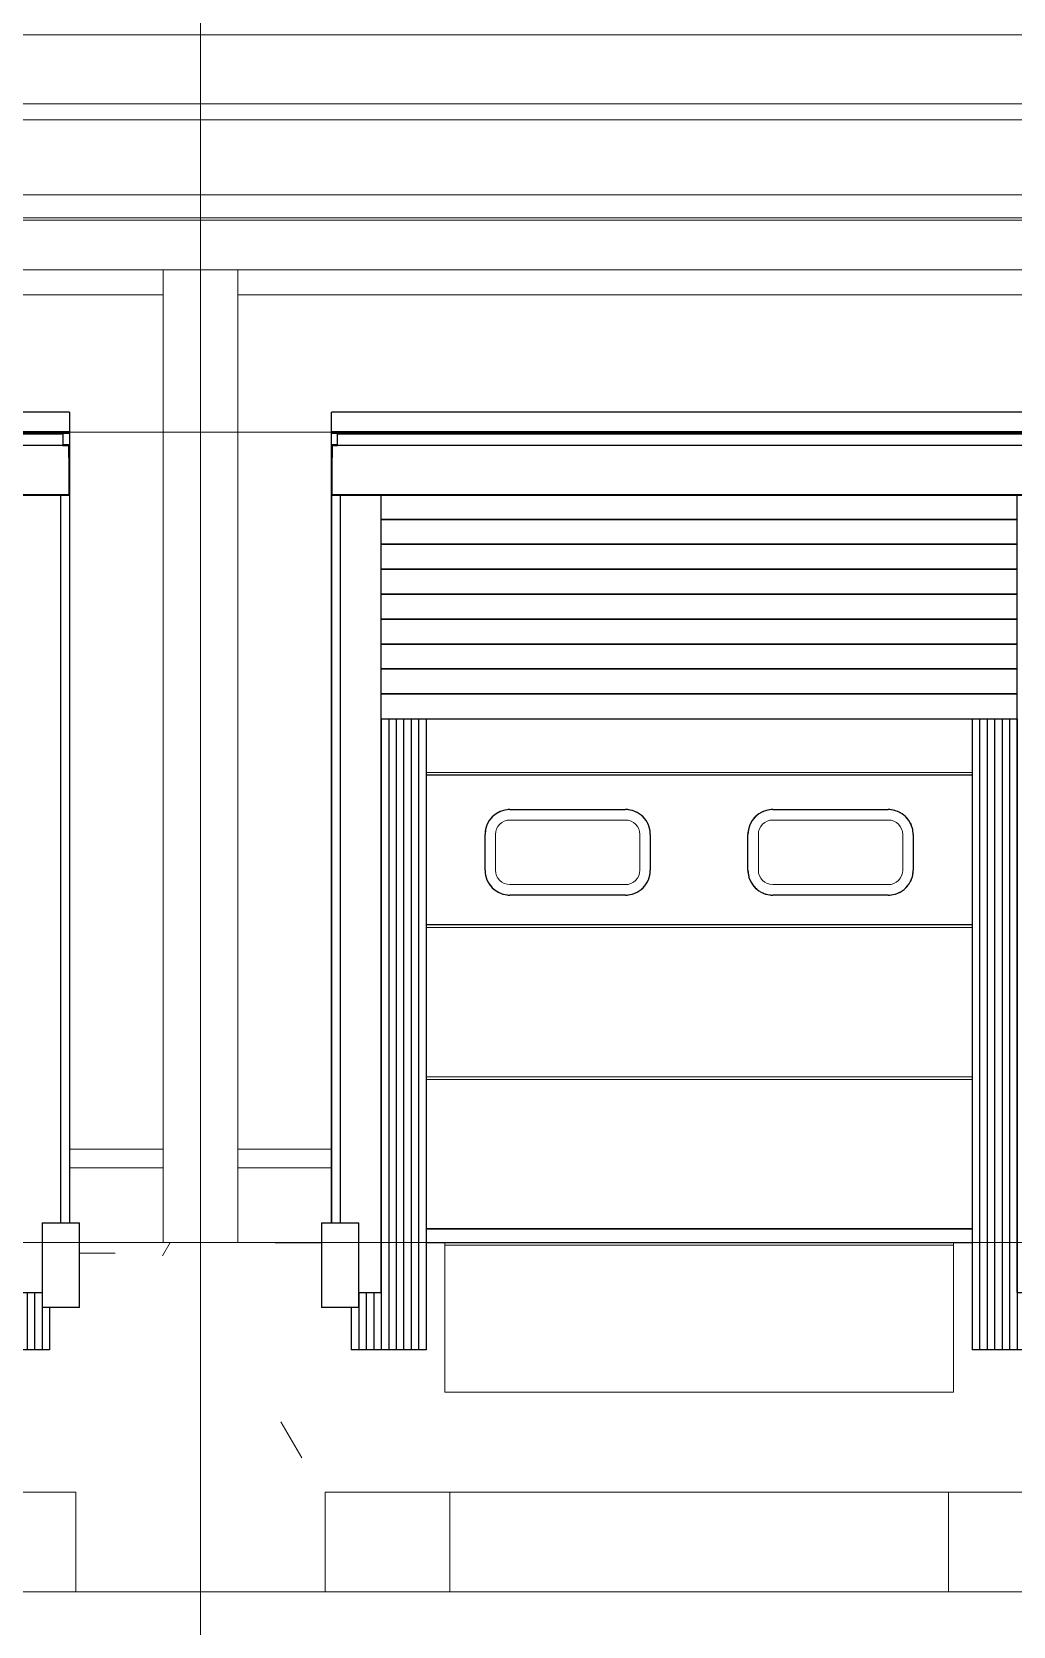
# Model space of a CAD drawing. Extents: x 692141 to 693595, y 1492301 to 1494225.
# Drawn here: x 692363.58 to 692367.52, y 1492374.68 to 1492381.07 of the extents above; entities that cross this region are included whole.
import ezdxf

# ---------------------------------------------------------------- set-up
doc = ezdxf.new("R2010")
doc.units = 0
doc.header["$MEASUREMENT"] = 0
for name, pattern in [('Centre', [7937.5, 1587.5, -1190.625, 3968.75, -1190.625]), ('Grid Line', [5556.25, 3175, -793.75, 793.75, -793.75]), ('Čárka', [3175, 1587.5, -1587.5])]:
    doc.linetypes.add(name, pattern=pattern)
for name, color, linetype, lineweight in [('A-COLS', 52, 'Continuous', 5), ('A-DETL-GENF', 92, 'Continuous', 5), ('A-FLOR', 192, 'Continuous', 5), ('A-FLOR-LEVL', 8, 'Grid Line', 5), ('A-GENM', 13, 'Continuous', 5), ('A-WALL-PATT', 111, 'Continuous', 5), ('S-BEAM', 12, 'Continuous', 5), ('S-GRID', 1, 'Continuous', 5)]:
    doc.layers.add(name, color=color, linetype=linetype, lineweight=lineweight)
doc.layers.add('A-DOOR', color=2, linetype='Continuous')
pattern_1 = [(0, (212730.054, 1200), (4064, 1016), [167.64, -2880.36, 167.64, -2880.36, -16256]), (0, (212730.054, 1200), (4064, 1016), [-6096, 167.64, -5928.36, 167.64, -2880.36, -7112]), (0, (212730.054, 1200), (4064, 1016), [-15240, 167.64, -1864.36, 167.64, -4912.36]), (120, (214254.054, 1708), (-2911.881810244989, 3011.527240979959), [167.64, -2880.36, 167.64, -2880.36, -16256]), (120, (214254.054, 1708), (-2911.881810244989, 3011.527240979959), [-6095.999999999999, 167.64, -5928.359999999999, 167.64, -2880.36, -7111.999999999999]), (120, (214254.054, 1708), (-2911.881810244989, 3011.527240979959), [-15240, 167.64, -1864.36, 167.64, -4912.359999999999]), (240, (214762.054, 3740), (-1152.118189755009, -4027.527240979959), [167.64, -2880.36, 167.64, -2880.36, -16256]), (240, (214762.054, 3740), (-1152.118189755009, -4027.527240979959), [-6096, 167.64, -5928.36, 167.64, -2880.36, -7112]), (240, (214762.054, 3740), (-1152.118189755009, -4027.527240979959), [-15240, 167.64, -1864.36, 167.64, -4912.36])]

# ---------------------------------------------------------------- blocks, each defined once
blk = doc.blocks.new('HAVI-DC_R19_AR_120_STRUCTURE_rvt-2-500_ELEVATION 4')
at = {"layer": 'S-BEAM'}
h = blk.add_hatch(dxfattribs=at)
h.set_pattern_fill('FP_109', color=256, style=0, pattern_type=2)
h.set_pattern_definition(pattern_1)
h.paths.add_polyline_path([(106349.6526220496, 5200.000000000931), (106349.6526220496, 5300.068639883461), (98649.6526220496, 5300.068639883461), (98649.6526220496, 5200.000000000931), (105855.3526846275, 5200.000000000931)], flags=0)
h = blk.add_hatch(dxfattribs=at)
h.set_pattern_fill('FP_109', color=256, style=0, pattern_type=2)
h.set_pattern_definition(pattern_1)
h.paths.add_polyline_path([(106649.6526220496, 5200.000000000931), (114349.6526220496, 5200.000000000931), (114349.6526220496, 5300.068639883461), (106649.6526220496, 5300.068639883461)], flags=0)
h = blk.add_hatch(dxfattribs=at)
h.set_pattern_fill('FP_109', color=256, style=0, pattern_type=2)
h.set_pattern_definition(pattern_1)
h.paths.add_polyline_path([(105499.754618788, -3.465174813754857e-11), (106499.6363114689, 0), (106499.6363114689, 1400.00000000138), (106014.6526220496, 1400.00000000138), (106014.6526220496, 1139.999999997003), (105894.6526220496, 1139.999999997003), (105894.6526220496, 969.9999999969727), (105594.6526220496, 969.9999999969727), (105594.6526220496, 1400.00000000138), (105519.7546187882, 1400.00000000138), (105519.7546187882, 799.9999999999914), (103479.7546187882, 799.9999999999914), (103479.7546187882, 1400.00000000138), (103404.6526220496, 1400.00000000138), (103404.6526220496, 969.9999999969727), (103104.6526220496, 969.9999999969727), (103104.6526220496, 1139.999999997003), (102984.6526220496, 1139.999999997003), (102984.6526220496, 1400.00000000138), (102014.6363114674, 1400.00000000138), (102014.6363114674, 1139.999999997003), (101894.6363114674, 1139.999999997003), (101894.6363114674, 969.9999999969727), (101594.6363114674, 969.9999999969727), (101594.6363114674, 1400.00000000138), (101519.6363114624, 1400.00000000138), (101519.6363114624, 799.9999999999914), (99479.6363114624, 799.9999999999914), (99479.6363114624, 1400.00000000138), (99404.6363114674, 1400.00000000138), (99404.6363114674, 969.9999999969727), (99104.63631146739, 969.9999999969727), (99104.63631146739, 1139.999999997003), (98984.63631146739, 1139.999999997003), (98984.63631146739, 1400.00000000138), (98499.63631146234, 1400.00000000138), (98499.63631146234, 0), (99500.22784806442, -3.465174813754857e-11), (99500.22784806442, 399.9999999998398), (101499.6363114673, 399.9999999998398), (101499.6363114673, -3.465174813754857e-11), (103500.3461553852, -3.465174813754857e-11), (103500.3461553852, 399.9999999998398), (105499.754618788, 399.9999999998398)], flags=0)
h = blk.add_hatch(dxfattribs=at)
h.set_pattern_fill('FP_109', color=256, style=0, pattern_type=2)
h.set_pattern_definition(pattern_1)
h.paths.add_polyline_path([(107500.2278480659, -3.465174813754857e-11), (107500.2278480659, 399.9999999998051), (109499.6363114687, 399.9999999998051), (109499.6363114687, -3.465174813754857e-11), (114499.6363114753, 0), (114499.6363114753, 1400.00000000138), (114014.6526220496, 1400.00000000138), (114014.6526220496, 1139.999999997003), (113894.6526220496, 1139.999999997003), (113894.6526220496, 969.9999999969727), (113594.6526220496, 969.9999999969727), (113594.6526220496, 1400.00000000138), (113519.7546187947, 1400.00000000138), (113519.7546187947, 799.9999999999914), (111479.7546187947, 799.9999999999914), (111479.7546187947, 1400.00000000138), (111404.6526220496, 1400.00000000138), (111404.6526220496, 969.9999999969727), (111104.6526220496, 969.9999999969727), (111104.6526220496, 1139.999999997003), (110984.6526220496, 1139.999999997003), (110984.6526220496, 1400.00000000138), (110014.6526220496, 1400.00000000138), (110014.6526220496, 1139.999999997003), (109894.6526220496, 1139.999999997003), (109894.6526220496, 969.9999999969727), (109594.6526220496, 969.9999999969727), (109594.6526220496, 1400.00000000138), (109519.6363114689, 1400.00000000138), (109519.6363114689, 799.9999999999914), (107479.6363114689, 799.9999999999914), (107479.6363114689, 1400.00000000138), (107404.6526220496, 1400.00000000138), (107404.6526220496, 969.9999999969727), (107104.6526220496, 969.9999999969727), (107104.6526220496, 1139.999999997003), (106984.6526220496, 1139.999999997003), (106984.6526220496, 1400.00000000138), (106499.6363114689, 1400.00000000138), (106499.6363114689, 0), (106833.1668236664, 0)], flags=0)
at = {"layer": 'S-BEAM', "color": 7}
for p, q in [((98649.6526220497, 5200.000000000933), (106349.6526220497, 5200.000000000933)), ((106649.6526220497, 5200.000000000933), (114349.6526220496, 5200.000000000933)), ((106014.6526220497, 1400.000000001379), (106499.6363114689, 1400.000000001379)), ((106499.6363114689, 1400.000000001379), (106984.6526220497, 1400.000000001379)), ((107404.6526220497, 1400.000000001379), (107479.636311469, 1400.000000001379)), ((107479.636311469, 800.0000000000101), (107479.636311469, 1400.000000001379)), ((109519.636311469, 1400.000000001379), (109594.6526220497, 1400.000000001379)), ((109519.636311469, 1400.000000001379), (109519.636311469, 800.0000000000101)), ((109519.636311469, 800.0000000000101), (107479.636311469, 800.0000000000101)), ((107500.227848066, -5.008260473005066e-11), (107500.227848066, 399.999999999832)), ((107500.227848066, 399.999999999832), (109499.6363114688, 399.999999999832)), ((109499.6363114688, 399.999999999832), (109499.6363114688, -5.008260473005066e-11)), ((109499.6363114688, -5.008260473005066e-11), (107500.227848066, -5.008260473005066e-11))]:
    blk.add_line(p, q, dxfattribs=at)
blk = doc.blocks.new('M_Rectangular Column - 300 x 300mm-1115310-500_ELEVATION 4')
at = {"layer": 'A-COLS'}
for p, q in [((162349.6363114674, 5300.068616973535), (162349.6363114674, 1400.000000001371)), ((162649.6363114674, 1400.000000001371), (162649.6363114674, 5300.068616973536)), ((162649.6363114674, 1400.000000001371), (162349.6363114674, 1400.000000001371))]:
    blk.add_line(p, q, dxfattribs=at)
blk = doc.blocks.new('Column Center Mark - Column Center Mark-439589-500_ELEVATION 4')
at = {"layer": 'A-DETL-GENF', "lineweight": 9}
for p, q in [((43649.75461878071, 74.99999999996534), (43649.75461878071, -75.00000000003465)), ((43574.75461878071, -3.465174813754857e-11), (43724.75461878071, -3.465174813754857e-11))]:
    blk.add_line(p, q, dxfattribs=at)
blk = doc.blocks.new('Loading-Equipment_Dock-levellers_Loading-Systems_Swing-Lip_232M_100kN - PowerRamp 232M100 2100 x 3000 mm-460557-500_ELEVATION 4')
at = {"layer": 'A-GENM'}
for p, q in [((51479.75461878094, 1390.000000001369), (53519.75461878094, 1390.000000001369)), ((51479.75461878094, 800.0000000013796), (51479.75461878094, 1390.000000001369)), ((53519.75461878094, 800.0000000013796), (53519.75461878094, 1390.000000001369)), ((53519.75461878094, 800.0000000013796), (51479.75461878094, 800.0000000013796))]:
    blk.add_line(p, q, dxfattribs=at)
blk = doc.blocks.new('Door_ASSA-ABLOY DS6070B Inflatable shelter - Insulated wall-V76-500_ELEVATION 4')
at = {"layer": 'A-DOOR', "color": 47}
for p, q in [((107024.6526220497, 4652.807871864885), (107024.6526220497, 4729.999999996988)), ((109974.6526220497, 4729.999999996979), (107024.6526220497, 4729.999999996988)), ((109974.6526220497, 4729.999999996979), (109974.6526220497, 4652.807871864876)), ((107023.6526220497, 4649.999999996991), (107023.6526220497, 4598.999999996989)), ((107024.6526220497, 4647.691042939573), (107024.6526220497, 4652.807871864885)), ((107024.6526220497, 4652.807871864885), (109974.6526220497, 4652.807871864876)), ((107024.6526220497, 4644.684469772975), (107024.6526220497, 4647.691042939573)), ((109974.6526220497, 4647.691042939563), (107024.6526220497, 4647.691042939573)), ((109974.6526220497, 4644.684469772965), (107024.6526220497, 4644.684469772974)), ((107049.6526220497, 4598.999999996989), (107049.6526220497, 4647.69104293955)), ((109947.6526220497, 4641.364026622491), (107049.6526220497, 4641.364026622491)), ((109947.6526220497, 4647.691042939549), (109947.6526220497, 4598.999999997001)), ((109974.6526220497, 4652.807871864876), (109974.6526220497, 4647.691042939563)), ((109974.6526220497, 4647.691042939563), (109974.6526220497, 4644.684469772965)), ((109975.6526220497, 4598.999999997001), (109975.6526220497, 4649.999999996992)), ((107049.6526220497, 4598.99999999699), (107023.6526220497, 4598.99999999699)), ((107023.6526220497, 4598.999999996989), (107023.6526220497, 4538.99999999699)), ((107023.6526220497, 4538.99999999699), (107027.6526220497, 4538.99999999699)), ((107024.6526220497, 4547.999999996992), (107024.6526220497, 1479.999999996993)), ((107024.6526220497, 1479.999999996995), (107024.6526220497, 4538.999999997)), ((107027.6526220497, 4598.99999999703), (107027.6526220497, 4547.999999997031)), ((107027.6526220497, 4547.999999997032), (107027.6526220497, 4598.999999997029)), ((107027.6526220497, 4538.99999999699), (107027.6526220497, 4595.99999999699)), ((107027.6526220497, 4397.999999996989), (107027.6526220497, 4595.99999999699)), ((109971.6526220497, 4595.999999996991), (107027.6526220497, 4595.999999996991)), ((107032.8065277201, 4595.99999999699), (107049.6526220497, 4595.99999999699)), ((107049.6526220497, 4595.99999999699), (107049.6526220497, 4598.999999996989)), ((109975.6526220497, 4598.999999997001), (109947.6526220497, 4598.999999997001)), ((109947.6526220497, 4598.999999997001), (109947.6526220497, 4595.999999997001)), ((109947.6526220497, 4595.999999997001), (109971.6526220497, 4595.999999997001)), ((109971.6526220497, 4598.99999999703), (109971.6526220497, 4547.999999997032)), ((109971.6526220497, 4547.999999997032), (109971.6526220497, 4598.999999997029)), ((109971.6526220497, 4595.999999997001), (109971.6526220497, 4538.999999996992)), ((109971.6526220497, 4595.99999999699), (109971.6526220497, 4397.999999996989)), ((109971.6526220497, 4538.999999996991), (109975.6526220497, 4538.999999996991)), ((109974.6526220497, 4547.999999996992), (109974.6526220497, 1479.999999996993)), ((109974.6526220497, 4538.999999997), (109974.6526220497, 1479.999999996996)), ((109975.6526220497, 4538.999999996991), (109975.6526220497, 4598.999999997001)), ((107027.6526220497, 4394.999999996989), (107027.6526220497, 4397.999999996989)), ((109971.6526220497, 4397.999999996989), (107027.6526220497, 4397.999999996989)), ((109971.6526220497, 4397.999999996989), (107027.6526220497, 4397.999999996989)), ((109971.6526220497, 4394.99999999699), (107027.6526220497, 4394.99999999699)), ((107061.6592781232, 1479.999999996993), (107061.6592781232, 4394.999999996971)), ((109937.645965976, 4394.999999996971), (109937.645965976, 1479.999999996993)), ((109971.6526220497, 4397.999999996989), (109971.6526220497, 4394.999999996989)), ((106984.6526220497, 1479.999999996995), (107134.6526220497, 1479.999999996994)), ((106984.6526220497, 1479.999999996995), (106984.6526220497, 1139.999999996994)), ((107134.6526220497, 1139.999999996994), (107134.6526220497, 1479.999999996995)), ((109864.6526220497, 1479.999999997002), (110014.6526220497, 1479.999999997002)), ((109864.6526220497, 1479.999999997002), (109864.6526220497, 1139.999999997)), ((110014.6526220497, 1139.999999997), (110014.6526220497, 1479.999999997002)), ((107134.6526220497, 1139.999999996994), (106984.6526220497, 1139.999999996994)), ((110014.6526220497, 1139.999999997), (109864.6526220497, 1139.999999996999))]:
    blk.add_line(p, q, dxfattribs=at)
at = {"layer": 'A-DOOR', "color": 117}
for p, q in [((107027.6526220497, 4547.999999996993), (107027.6526220497, 4598.999999997008)), ((107027.6526220497, 4582.68366976728), (107027.6526220497, 4598.999999997009)), ((107027.6526220497, 4556.584353991191), (107027.6526220497, 4582.68366976728)), ((109971.6526220497, 4598.999999997011), (109971.6526220497, 4547.999999996998)), ((109971.6526220497, 4598.999999996999), (109971.6526220497, 4582.68366976727)), ((109971.6526220497, 4582.68366976727), (109971.6526220497, 4556.584353991181)), ((107224.6526220497, 1199.999999996987), (107224.6526220497, 4394.999999997)), ((109774.6526220497, 1199.999999996988), (109774.6526220497, 4394.99999999696)), ((107134.6526220497, 1199.999999996987), (107224.6526220497, 1199.999999996987)), ((109774.6526220497, 1199.999999996988), (109864.6526220497, 1199.999999996988))]:
    blk.add_line(p, q, dxfattribs=at)
at = {"layer": 'A-DOOR', "color": 130}
for p, q in [((109774.6526220496, 4299.99999999708), (107224.6526220496, 4299.99999999708)), ((107224.6526220496, 4299.999999997044), (109774.6526220496, 4299.999999997044)), ((109774.6526220496, 4199.999999997067), (107224.6526220496, 4199.999999997067)), ((107224.6526220496, 4199.999999997067), (109774.6526220496, 4199.999999997067)), ((109774.6526220496, 4099.999999997055), (107224.6526220496, 4099.999999997055)), ((107224.6526220496, 4099.999999997055), (109774.6526220496, 4099.999999997055)), ((109774.6526220496, 3999.999999997044), (107224.6526220496, 3999.999999997044)), ((107224.6526220496, 3999.999999997044), (109774.6526220496, 3999.999999997044)), ((109774.6526220496, 3899.999999997066), (107224.6526220496, 3899.999999997066)), ((107224.6526220496, 3899.999999997066), (109774.6526220496, 3899.999999997066)), ((109774.6526220496, 3799.999999997089), (107224.6526220496, 3799.999999997089)), ((107224.6526220496, 3799.999999997054), (109774.6526220496, 3799.999999997054)), ((109774.6526220496, 3699.999999997077), (107224.6526220496, 3699.999999997077)), ((107224.6526220496, 3699.999999997077), (109774.6526220496, 3699.999999997077)), ((109774.6526220496, 3599.999999997065), (107224.6526220496, 3599.999999997065)), ((107224.6526220496, 3599.999999997065), (109774.6526220496, 3599.999999997065)), ((107224.6526220497, 3500.073277789998), (107224.6526220497, 969.9999999969889)), ((107224.6526220497, 3500.073277789998), (107224.6526220497, 969.9999999969889)), ((107224.6526220496, 3499.999999997088), (109774.6526220496, 3499.999999997088)), ((107254.6526220497, 3500.091597238241), (107254.6526220497, 1400.000000001407)), ((107254.6526220497, 3500.091597238241), (107254.6526220497, 969.9999999969889)), ((107284.6526220497, 3500.109916686441), (107284.6526220497, 969.9999999969879)), ((107284.6526220497, 3500.109916686441), (107284.6526220497, 969.9999999969889)), ((107314.6526220497, 3500.128236134684), (107314.6526220497, 1400.000000001406)), ((107314.6526220497, 3500.128236134684), (107314.6526220497, 969.9999999969879)), ((107344.6526220497, 3500.146555582926), (107344.6526220497, 969.9999999969879)), ((107344.6526220497, 3500.146555582926), (107344.6526220497, 969.9999999969879)), ((107374.6526220497, 3500.16487503117), (107374.6526220497, 1400.000000001406)), ((107374.6526220497, 3500.16487503117), (107374.6526220497, 969.9999999969879)), ((107404.6526220497, 3500.18319447937), (107404.6526220497, 969.9999999969879)), ((109594.6526220497, 3499.99999999706), (109594.6526220497, 969.9999999969803)), ((109624.6526220497, 3499.99999999706), (109624.6526220497, 969.9999999969803)), ((109624.6526220497, 3499.99999999706), (109624.6526220497, 1400.000000001399)), ((109654.6526220497, 3499.99999999706), (109654.6526220497, 969.9999999969803)), ((109654.6526220497, 3499.99999999706), (109654.6526220497, 969.9999999969803)), ((109684.6526220497, 3499.99999999706), (109684.6526220497, 969.9999999969803)), ((109684.6526220497, 3499.99999999706), (109684.6526220497, 1400.000000001399)), ((109714.6526220497, 3499.99999999706), (109714.6526220497, 969.9999999969803)), ((109714.6526220497, 3499.99999999706), (109714.6526220497, 969.9999999969803)), ((109744.6526220497, 3499.99999999706), (109744.6526220497, 969.9999999969803)), ((109744.6526220497, 3499.99999999706), (109744.6526220497, 1400.000000001399)), ((109774.6526220497, 3499.99999999706), (109774.6526220497, 969.9999999969803)), ((109774.6526220497, 3499.99999999706), (109774.6526220497, 969.9999999969803)), ((107134.6526220497, 1199.999999996993), (107134.6526220497, 969.9999999969889)), ((107164.6526220497, 1199.999999996993), (107164.6526220497, 969.9999999969889)), ((107164.6526220497, 1199.999999996993), (107164.6526220497, 969.9999999969889)), ((107194.6526220497, 1199.999999996993), (107194.6526220497, 969.9999999969889)), ((109804.6526220497, 1199.999999996984), (109804.6526220497, 969.9999999969803)), ((109834.6526220497, 1199.999999996984), (109834.6526220497, 969.9999999969803)), ((109834.6526220497, 1199.999999996984), (109834.6526220497, 969.9999999969803)), ((109864.6526220497, 1199.999999996984), (109864.6526220497, 969.9999999969803)), ((107104.6526220497, 1139.999999997006), (107104.6526220497, 969.9999999969889)), ((109894.6526220497, 1139.999999996997), (109894.6526220497, 969.9999999969803)), ((107134.6526220497, 969.9999999969885), (107104.6526220497, 969.9999999969887)), ((107164.6526220497, 969.9999999969885), (107134.6526220497, 969.9999999969885)), ((107194.6526220497, 969.9999999969885), (107164.6526220497, 969.9999999969887)), ((107224.6526220497, 969.9999999969885), (107194.6526220497, 969.9999999969885)), ((107254.6526220497, 969.9999999969885), (107224.6526220497, 969.9999999969887)), ((107284.6526220497, 969.9999999969885), (107254.6526220497, 969.9999999969885)), ((107314.6526220497, 969.999999996988), (107284.6526220497, 969.9999999969881)), ((107344.6526220497, 969.999999996988), (107314.6526220497, 969.999999996988)), ((107374.6526220497, 969.999999996988), (107344.6526220497, 969.9999999969881)), ((107404.6526220497, 969.999999996988), (107374.6526220497, 969.999999996988)), ((109624.6526220497, 969.9999999969807), (109594.6526220497, 969.9999999969807)), ((109654.6526220497, 969.9999999969806), (109624.6526220497, 969.9999999969807)), ((109684.6526220497, 969.9999999969807), (109654.6526220497, 969.9999999969807)), ((109714.6526220497, 969.9999999969806), (109684.6526220497, 969.9999999969807)), ((109744.6526220497, 969.9999999969801), (109714.6526220497, 969.9999999969801)), ((109774.6526220497, 969.99999999698), (109744.6526220497, 969.9999999969801)), ((109804.6526220497, 969.9999999969801), (109774.6526220497, 969.9999999969801)), ((109834.6526220497, 969.99999999698), (109804.6526220497, 969.9999999969801)), ((109864.6526220497, 969.9999999969801), (109834.6526220497, 969.9999999969801)), ((109894.6526220497, 969.99999999698), (109864.6526220497, 969.9999999969801))]:
    blk.add_line(p, q, dxfattribs=at)
blk = doc.blocks.new('Door_ASSA-ABLOY DS6070B Inflatable shelter - Insulated wall-V73-500_ELEVATION 4')
at = {"layer": 'A-DOOR', "color": 47}
for p, q in [((123024.6363114675, 4652.807871864885), (123024.6363114675, 4729.999999996988)), ((125974.6363114675, 4729.999999996979), (123024.6363114675, 4729.999999996988)), ((125974.6363114675, 4729.999999996979), (125974.6363114675, 4652.807871864876)), ((123023.6363114675, 4649.999999996991), (123023.6363114675, 4598.999999996989)), ((123024.6363114675, 4647.691042939573), (123024.6363114675, 4652.807871864885)), ((123024.6363114675, 4652.807871864885), (125974.6363114675, 4652.807871864876)), ((123024.6363114675, 4644.684469772975), (123024.6363114675, 4647.691042939573)), ((125974.6363114675, 4647.691042939563), (123024.6363114675, 4647.691042939573)), ((125974.6363114675, 4644.684469772965), (123024.6363114675, 4644.684469772974)), ((123049.6363114675, 4598.999999996989), (123049.6363114675, 4647.69104293955)), ((125947.6363114675, 4641.364026622491), (123049.6363114675, 4641.364026622491)), ((125947.6363114675, 4647.691042939549), (125947.6363114675, 4598.999999997001)), ((125974.6363114675, 4652.807871864876), (125974.6363114675, 4647.691042939563)), ((125974.6363114675, 4647.691042939563), (125974.6363114675, 4644.684469772965)), ((125975.6363114675, 4598.999999997001), (125975.6363114675, 4649.999999996992)), ((123049.6363114675, 4598.99999999699), (123023.6363114675, 4598.99999999699)), ((123023.6363114675, 4598.999999996989), (123023.6363114675, 4538.99999999699)), ((123023.6363114675, 4538.99999999699), (123027.6363114675, 4538.99999999699)), ((123024.6363114675, 4547.999999996992), (123024.6363114675, 1479.999999996993)), ((123024.6363114675, 1479.999999996995), (123024.6363114675, 4538.999999997)), ((123027.6363114675, 4598.99999999703), (123027.6363114675, 4547.999999997031)), ((123027.6363114675, 4547.999999997032), (123027.6363114675, 4598.999999997029)), ((123027.6363114675, 4538.99999999699), (123027.6363114675, 4595.99999999699)), ((123027.6363114675, 4595.99999999699), (123049.6363114675, 4595.99999999699)), ((123027.6363114675, 4397.999999996989), (123027.6363114675, 4595.99999999699)), ((125971.6363114675, 4595.999999996991), (123027.6363114675, 4595.999999996991)), ((123049.6363114675, 4595.99999999699), (123049.6363114675, 4598.999999996989)), ((125975.6363114675, 4598.999999997001), (125947.6363114675, 4598.999999997001)), ((125947.6363114675, 4598.999999997001), (125947.6363114675, 4595.999999997001)), ((125947.6363114675, 4595.999999997001), (125971.6363114675, 4595.999999997001)), ((125971.6363114675, 4598.99999999703), (125971.6363114675, 4547.999999997031)), ((125971.6363114675, 4547.999999997032), (125971.6363114675, 4598.999999997029)), ((125971.6363114675, 4595.999999997001), (125971.6363114675, 4538.999999996992)), ((125971.6363114675, 4595.99999999699), (125971.6363114675, 4397.999999996989)), ((125971.6363114675, 4538.999999996991), (125975.6363114675, 4538.999999996991)), ((125974.6363114675, 4547.999999996992), (125974.6363114675, 1479.999999996993)), ((125974.6363114675, 4538.999999997), (125974.6363114675, 1479.999999996996)), ((125975.6363114675, 4538.999999996991), (125975.6363114675, 4598.999999997001)), ((123027.6363114675, 4394.999999996989), (123027.6363114675, 4397.999999996989)), ((125971.6363114675, 4397.999999996989), (123027.6363114675, 4397.999999996989)), ((125971.6363114675, 4397.999999996989), (123027.6363114675, 4397.999999996989)), ((125971.6363114675, 4394.99999999699), (123027.6363114675, 4394.99999999699)), ((123061.642967541, 1479.999999996993), (123061.642967541, 4394.999999996971)), ((125937.6296553938, 4394.999999996971), (125937.6296553938, 1479.999999996993)), ((125971.6363114675, 4397.999999996989), (125971.6363114675, 4394.999999996989)), ((122984.6363114675, 1479.999999996995), (123134.6363114675, 1479.999999996994)), ((122984.6363114675, 1479.999999996995), (122984.6363114675, 1139.999999996994)), ((123134.6363114675, 1139.999999996994), (123134.6363114675, 1479.999999996995)), ((125864.6363114675, 1479.999999997002), (126014.6363114675, 1479.999999997002)), ((125864.6363114675, 1479.999999997002), (125864.6363114675, 1139.999999997)), ((126014.6363114675, 1139.999999997), (126014.6363114675, 1479.999999997002)), ((123134.6363114675, 1139.999999996994), (122984.6363114675, 1139.999999996994)), ((126014.6363114675, 1139.999999997), (125864.6363114675, 1139.999999996999))]:
    blk.add_line(p, q, dxfattribs=at)
at = {"layer": 'A-DOOR', "color": 117}
for p, q in [((123027.6363114675, 4547.999999996993), (123027.6363114675, 4598.999999997008)), ((123027.6363114675, 4582.68366976728), (123027.6363114675, 4598.999999997009)), ((123027.6363114675, 4556.584353991191), (123027.6363114675, 4582.68366976728)), ((125971.6363114675, 4598.999999997011), (125971.6363114675, 4547.999999996998)), ((125971.6363114675, 4598.999999996999), (125971.6363114675, 4582.68366976727)), ((125971.6363114675, 4582.68366976727), (125971.6363114675, 4556.584353991181)), ((123224.6363114675, 1199.999999996987), (123224.6363114675, 4394.999999997)), ((125774.6363114675, 1199.999999996988), (125774.6363114675, 4394.99999999696)), ((123134.6363114675, 1199.999999996987), (123224.6363114675, 1199.999999996987)), ((125774.6363114675, 1199.999999996988), (125864.6363114675, 1199.999999996988))]:
    blk.add_line(p, q, dxfattribs=at)
at = {"layer": 'A-DOOR', "color": 130}
for p, q in [((125774.6363114674, 4299.99999999708), (123224.6363114674, 4299.99999999708)), ((123224.6363114674, 4299.999999997044), (125774.6363114674, 4299.999999997044)), ((125774.6363114674, 4199.999999997067), (123224.6363114674, 4199.999999997067)), ((123224.6363114674, 4199.999999997067), (125774.6363114674, 4199.999999997067)), ((125774.6363114674, 4099.999999997055), (123224.6363114674, 4099.999999997055)), ((123224.6363114674, 4099.999999997055), (125774.6363114674, 4099.999999997055)), ((125774.6363114674, 3999.999999997044), (123224.6363114674, 3999.999999997044)), ((123224.6363114674, 3999.999999997044), (125774.6363114674, 3999.999999997044)), ((125774.6363114674, 3899.999999997066), (123224.6363114674, 3899.999999997066)), ((123224.6363114674, 3899.999999997066), (125774.6363114674, 3899.999999997066)), ((125774.6363114674, 3799.999999997089), (123224.6363114674, 3799.999999997089)), ((123224.6363114674, 3799.999999997054), (125774.6363114674, 3799.999999997054)), ((125774.6363114674, 3699.999999997077), (123224.6363114674, 3699.999999997077)), ((123224.6363114674, 3699.999999997077), (125774.6363114674, 3699.999999997077)), ((125774.6363114674, 3599.999999997065), (123224.6363114674, 3599.999999997065)), ((123224.6363114674, 3599.999999997065), (125774.6363114674, 3599.999999997065)), ((123224.6363114675, 3500.073277789998), (123224.6363114675, 969.9999999969889)), ((123224.6363114675, 3500.073277789998), (123224.6363114675, 969.9999999969889)), ((123224.6363114674, 3499.999999997088), (125774.6363114674, 3499.999999997088)), ((123254.6363114675, 3500.091597238241), (123254.6363114675, 1400.000000001407)), ((123254.6363114675, 3500.091597238241), (123254.6363114675, 969.9999999969889)), ((123284.6363114675, 3500.109916686441), (123284.6363114675, 969.9999999969879)), ((123284.6363114675, 3500.109916686441), (123284.6363114675, 969.9999999969889)), ((123314.6363114675, 3500.128236134684), (123314.6363114675, 1400.000000001406)), ((123314.6363114675, 3500.128236134684), (123314.6363114675, 969.9999999969879)), ((123344.6363114675, 3500.146555582926), (123344.6363114675, 969.9999999969879)), ((123344.6363114675, 3500.146555582926), (123344.6363114675, 969.9999999969879)), ((123374.6363114675, 3500.16487503117), (123374.6363114675, 1400.000000001406)), ((123374.6363114675, 3500.16487503117), (123374.6363114675, 969.9999999969879)), ((123404.6363114675, 3500.18319447937), (123404.6363114675, 969.9999999969879)), ((125594.6363114675, 3499.99999999706), (125594.6363114675, 969.9999999969803)), ((125624.6363114675, 3499.99999999706), (125624.6363114675, 969.9999999969803)), ((125624.6363114675, 3499.99999999706), (125624.6363114675, 1400.000000001399)), ((125654.6363114675, 3499.99999999706), (125654.6363114675, 969.9999999969803)), ((125654.6363114675, 3499.99999999706), (125654.6363114675, 969.9999999969803)), ((125684.6363114675, 3499.99999999706), (125684.6363114675, 969.9999999969803)), ((125684.6363114675, 3499.99999999706), (125684.6363114675, 1400.000000001399)), ((125714.6363114675, 3499.99999999706), (125714.6363114675, 969.9999999969803)), ((125714.6363114675, 3499.99999999706), (125714.6363114675, 969.9999999969803)), ((125744.6363114675, 3499.99999999706), (125744.6363114675, 969.9999999969803)), ((125744.6363114675, 3499.99999999706), (125744.6363114675, 1400.000000001399)), ((125774.6363114675, 3499.99999999706), (125774.6363114675, 969.9999999969803)), ((125774.6363114675, 3499.99999999706), (125774.6363114675, 969.9999999969803)), ((123134.6363114675, 1199.999999996993), (123134.6363114675, 969.9999999969889)), ((123164.6363114675, 1199.999999996993), (123164.6363114675, 969.9999999969889)), ((123164.6363114675, 1199.999999996993), (123164.6363114675, 969.9999999969889)), ((123194.6363114675, 1199.999999996993), (123194.6363114675, 969.9999999969889)), ((125804.6363114675, 1199.999999996984), (125804.6363114675, 969.9999999969803)), ((125834.6363114675, 1199.999999996984), (125834.6363114675, 969.9999999969803)), ((125834.6363114675, 1199.999999996984), (125834.6363114675, 969.9999999969803)), ((125864.6363114675, 1199.999999996984), (125864.6363114675, 969.9999999969803)), ((123104.6363114675, 1139.999999997006), (123104.6363114675, 969.9999999969889)), ((125894.6363114675, 1139.999999996997), (125894.6363114675, 969.9999999969803)), ((123134.6363114675, 969.9999999969885), (123104.6363114675, 969.9999999969887)), ((123164.6363114675, 969.9999999969885), (123134.6363114675, 969.9999999969885)), ((123194.6363114675, 969.9999999969885), (123164.6363114675, 969.9999999969887)), ((123224.6363114675, 969.9999999969885), (123194.6363114675, 969.9999999969885)), ((123254.6363114675, 969.9999999969885), (123224.6363114675, 969.9999999969887)), ((123284.6363114675, 969.9999999969885), (123254.6363114675, 969.9999999969885)), ((123314.6363114675, 969.999999996988), (123284.6363114675, 969.9999999969881)), ((123344.6363114675, 969.999999996988), (123314.6363114675, 969.999999996988)), ((123374.6363114675, 969.999999996988), (123344.6363114675, 969.9999999969881)), ((123404.6363114675, 969.999999996988), (123374.6363114675, 969.999999996988)), ((125624.6363114675, 969.9999999969807), (125594.6363114675, 969.9999999969807)), ((125654.6363114675, 969.9999999969806), (125624.6363114675, 969.9999999969807)), ((125684.6363114675, 969.9999999969807), (125654.6363114675, 969.9999999969807)), ((125714.6363114675, 969.9999999969806), (125684.6363114675, 969.9999999969807)), ((125744.6363114675, 969.9999999969801), (125714.6363114675, 969.9999999969801)), ((125774.6363114675, 969.99999999698), (125744.6363114675, 969.9999999969801)), ((125804.6363114675, 969.9999999969801), (125774.6363114675, 969.9999999969801)), ((125834.6363114675, 969.99999999698), (125804.6363114675, 969.9999999969801)), ((125864.6363114675, 969.9999999969801), (125834.6363114675, 969.9999999969801)), ((125894.6363114675, 969.99999999698), (125864.6363114675, 969.9999999969801))]:
    blk.add_line(p, q, dxfattribs=at)
blk = doc.blocks.new('Doors_Industrial_Loading-Systems_Sectional-Overhead-Door_High-Lift_40mm - 2500 x 3000 mm-255109-500_ELEVATION 4')
at = {"layer": 'A-DOOR', "color": 7}
for p, q in [((53594.75461878086, 3273.999999996978), (51404.75461878087, 3273.999999996978)), ((51741.08795211413, 3136.49999999713), (52204.08795211413, 3136.49999999713)), ((51741.08795211413, 3136.49999999713), (52204.08795211413, 3136.49999999713)), ((52795.42128544746, 3136.499999997063), (53258.42128544746, 3136.499999997063)), ((52795.42128544746, 3136.499999997063), (53258.42128544746, 3136.499999997063)), ((51641.08795211412, 2893.499999997032), (51641.08795211412, 3036.49999999713)), ((51641.08795211412, 2893.499999997032), (51641.08795211412, 3036.49999999713)), ((52304.08795211412, 3036.49999999713), (52304.08795211412, 2893.499999997034)), ((52304.08795211412, 3036.49999999713), (52304.08795211412, 2893.499999997034)), ((52695.42128544745, 2893.499999996908), (52695.42128544745, 3036.499999997063)), ((52695.42128544745, 2893.499999996908), (52695.42128544745, 3036.499999997063)), ((53358.42128544745, 3036.499999997064), (53358.42128544745, 2893.499999996909)), ((53358.42128544745, 3036.499999997064), (53358.42128544745, 2893.499999996909)), ((52204.08795211413, 2793.499999997033), (51741.08795211413, 2793.499999997033)), ((52204.08795211413, 2793.499999997034), (51741.08795211413, 2793.499999997034)), ((53258.42128544746, 2793.499999996908), (52795.42128544746, 2793.499999996908)), ((53258.42128544746, 2793.499999996909), (52795.42128544746, 2793.499999996909)), ((51404.75461878085, 2675.02522143521), (53594.75461878085, 2675.02522143521)), ((51404.75461878085, 2675.02522143521), (53594.75461878085, 2675.02522143521)), ((53594.75461878085, 1455.025221435202), (51404.75461878085, 1455.025221435202)), ((51404.75461878085, 1455.025221435202), (53594.75461878085, 1455.025221435202)), ((51404.75461878085, 1399.99999999697), (53594.75461878085, 1399.99999999697))]:
    blk.add_line(p, q, dxfattribs=at)
at = {"layer": 'A-DOOR', "color": 1, "linetype": 'Čárka'}
blk.add_line((50799.75461878089, 1399.999999996979), (50984.75461878087, 1399.999999996979), dxfattribs=at)
at = {"layer": 'A-DOOR', "color": 7}
for centre, radius, start, end in [((51741.08795211413, 3036.49999999713), 100.0000000000073, 90, 180), ((51741.08795211413, 3036.49999999713), 100.0000000000039, 90, 105.0000000000023), ((52204.08795211413, 3036.49999999713), 99.99999999999272, 75.00000000000009, 90), ((52204.08795211413, 3036.49999999713), 100, 359.9999999999995, 90.00000000000014), ((52795.42128544746, 3036.499999997063), 100.0000000000073, 90, 180), ((52795.42128544746, 3036.499999997063), 99.99999999999685, 90, 105.0000000000033), ((53258.42128544746, 3036.499999997063), 100, 75.00000000000026, 90.00000000000014), ((53258.42128544746, 3036.499999997063), 100, 2.544443745170813e-13, 90.00000000000026), ((51741.08795211413, 3036.49999999713), 99.99999999999983, 149.9999999999999, 158.0128132546783), ((51741.08795211413, 3036.49999999713), 100.0000000000038, 129.5802092619308, 140.419790738174), ((51741.08795211413, 3036.49999999713), 99.99999999999403, 111.987186745122, 120.0000000000014), ((52204.08795211413, 3036.49999999713), 99.9999999999929, 60.00000000000188, 68.01281325518684), ((52204.08795211413, 3036.49999999713), 99.99999999999288, 39.58020926189104, 50.41979073807785), ((52204.08795211413, 3036.49999999713), 99.9999999999904, 21.98718674540017, 29.99999999999961), ((52795.42128544746, 3036.499999997063), 100.0000000000081, 150.0000000000001, 158.0128132546389), ((52795.42128544746, 3036.499999997063), 100.000000000001, 129.5802092621385, 140.4197907379084), ((52795.42128544746, 3036.499999997063), 99.99999999999767, 111.9871867455804, 120.0000000000041), ((53258.42128544746, 3036.499999997063), 99.99999999999554, 60.00000000000276, 68.01281325471513), ((53258.42128544746, 3036.499999997063), 99.99999999998983, 39.58020926196789, 50.41979073790356), ((53258.42128544746, 3036.499999997063), 99.9999999999904, 21.98718674559879, 29.99999999999978), ((51741.08795211413, 3036.49999999713), 99.99999999999997, 164.9999999999994, 179.9999999999997), ((52204.08795211413, 3036.49999999713), 99.99999999998793, 0, 14.99999999999994), ((52795.42128544746, 3036.499999997063), 99.99999999999997, 164.9999999999992, 179.9999999999997), ((53258.42128544746, 3036.499999997063), 99.99999999999496, 2.60551039505497e-13, 15.00000000000034), ((51741.08795211413, 2893.499999997033), 100.0000000000039, 180.0000000000004, 195.0000000000005), ((51741.08795211413, 2893.499999997033), 100.0000000000074, 180.0000000000002, 270.0000000000002), ((52204.08795211413, 2893.499999997033), 100, 269.9999999999999, 2.544443745170813e-13), ((52204.08795211413, 2893.499999997033), 99.99999999999272, 344.9999999999991, 0), ((52795.42128544746, 2893.499999996908), 100.0000000000058, 180.0000000000001, 195.0000000000003), ((52795.42128544746, 2893.499999996908), 100.0000000000074, 180.0000000000002, 270.0000000000002), ((53258.42128544746, 2893.499999996908), 100.0000000000001, 270, 3.943887805014761e-13), ((53258.42128544746, 2893.499999996908), 99.99999999999272, 345.0000000000004, 0), ((51741.08795211413, 2893.499999997033), 100.0000000000003, 201.9871867460193, 210.0000000000001), ((51741.08795211413, 2893.499999997033), 100.0000000000061, 219.5802092624, 230.4197907375653), ((52204.08795211413, 2893.499999997033), 100.000000000001, 309.5802092624714, 320.4197907376303), ((52204.08795211413, 2893.499999997033), 99.99999999999405, 329.9999999999996, 338.0128132540318), ((52795.42128544746, 2893.499999996908), 100.0000000000103, 201.9871867457571, 210.0000000000001), ((52795.42128544746, 2893.499999996908), 100.0000000000035, 219.5802092620291, 230.4197907378617), ((53258.42128544746, 2893.499999996908), 99.99999999999946, 309.5802092620937, 320.4197907380901), ((53258.42128544746, 2893.499999996908), 99.9999999999933, 329.9999999999998, 338.0128132544009), ((51741.08795211413, 2893.499999997033), 100.000000000001, 239.9999999999999, 248.01281325375), ((51741.08795211413, 2893.499999997033), 100.0000000000073, 254.9999999999982, 270.0000000000001), ((52204.08795211413, 2893.499999997033), 100.000000000002, 269.9999999999996, 284.9999999999982), ((52204.08795211413, 2893.499999997033), 100.000000000003, 291.9871867459398, 299.9999999999955), ((52795.42128544746, 2893.499999996908), 100.0000000000054, 239.9999999999976, 248.0128132548799), ((52795.42128544746, 2893.499999996908), 100.0000000000073, 254.999999999998, 269.9999999999998), ((53258.42128544746, 2893.499999996908), 100.000000000002, 269.9999999999996, 284.9999999999982), ((53258.42128544746, 2893.499999996908), 100.000000000003, 291.987186745049, 299.9999999999954)]:
    blk.add_arc(centre, radius, start, end, dxfattribs=at)
at = {"layer": 'A-GENM', "color": 7}
for p, q in [((51404.75461878088, 3285.02522143521), (53594.75461878086, 3285.02522143521)), ((51404.75461878088, 3285.02522143521), (53594.75461878086, 3285.02522143521)), ((51741.08795211413, 3136.499999996981), (52204.08795211413, 3136.499999996981)), ((52795.42128544745, 3136.499999996981), (53258.42128544745, 3136.499999996981)), ((52204.08795211413, 3094.499999996981), (51741.08795211413, 3094.499999996981)), ((52204.08795211413, 3094.499999996981), (51741.08795211413, 3094.499999996981)), ((53258.42128544745, 3094.499999996981), (52795.42128544745, 3094.499999996981)), ((53258.42128544745, 3094.499999996981), (52795.42128544745, 3094.499999996981)), ((51641.08795211412, 2893.499999996981), (51641.08795211412, 3036.499999996981)), ((51683.08795211412, 3036.499999996981), (51683.08795211412, 2893.499999996981)), ((51683.08795211412, 3036.499999996981), (51683.08795211412, 2893.499999996981)), ((52262.08795211412, 2893.499999996981), (52262.08795211412, 3036.499999996981)), ((52262.08795211412, 2893.499999996981), (52262.08795211412, 3036.499999996982)), ((52304.08795211412, 3036.499999996982), (52304.08795211412, 2893.499999996981)), ((52695.42128544745, 2893.499999996981), (52695.42128544745, 3036.499999996981)), ((52737.42128544745, 3036.499999996981), (52737.42128544745, 2893.499999996981)), ((52737.42128544745, 3036.499999996981), (52737.42128544745, 2893.499999996981)), ((53316.42128544745, 2893.499999996981), (53316.42128544745, 3036.499999996981)), ((53316.42128544745, 2893.499999996981), (53316.42128544745, 3036.499999996982)), ((53358.42128544745, 3036.499999996982), (53358.42128544745, 2893.499999996981)), ((51741.08795211413, 2835.499999996982), (52204.08795211413, 2835.499999996982)), ((51741.08795211413, 2835.499999996982), (52204.08795211413, 2835.499999996982)), ((52795.42128544745, 2835.499999996982), (53258.42128544745, 2835.499999996982)), ((52795.42128544745, 2835.499999996982), (53258.42128544745, 2835.499999996982)), ((52204.08795211413, 2793.499999996981), (51741.08795211413, 2793.499999996981)), ((53258.42128544745, 2793.499999996981), (52795.42128544745, 2793.499999996981)), ((53594.75461878085, 2663.99999999698), (51404.75461878085, 2663.99999999698)), ((51404.75461878085, 2065.025221435211), (53594.75461878085, 2065.025221435211)), ((51404.75461878085, 2065.025221435211), (53594.75461878083, 2065.025221435211)), ((53594.75461878085, 2053.999999996979), (51404.75461878085, 2053.999999996979)), ((51404.75461878085, 1455.025221435211), (53594.75461878085, 1455.025221435211)), ((51404.75461878085, 1455.025221435211), (53594.75461878083, 1455.025221435211))]:
    blk.add_line(p, q, dxfattribs=at)
for centre, radius, start, end in [((51741.08795211413, 3036.499999996981), 99.9999999999988, 90.00000000000236, 180.0000000000024), ((52204.08795211413, 3036.499999996981), 100, 5.216109677600168e-13, 90.00000000000026), ((52795.42128544745, 3036.499999996981), 100.0000000000005, 90.00000000000026, 180.0000000000002), ((53258.42128544745, 3036.499999996981), 100.0000000000073, 4.766856328843446e-13, 90.00000000000021), ((51741.08795211413, 3036.499999996981), 58.00000000000728, 90, 180), ((51741.08795211413, 3036.499999996981), 58.00000000000728, 90, 180), ((52204.08795211413, 3036.499999996981), 57.99999999999272, 0, 90), ((52204.08795211413, 3036.499999996981), 57.99999999999272, 8.984518603637631e-13, 90), ((52795.42128544745, 3036.499999996981), 58, 90, 180), ((52795.42128544745, 3036.499999996981), 58, 90, 180), ((53258.42128544745, 3036.499999996981), 58.00000000000728, 0, 90), ((53258.42128544745, 3036.499999996981), 58.00000000000728, 8.984518603637631e-13, 90), ((51741.08795211413, 2893.499999996981), 100.0000000000073, 180.0000000000002, 269.9999999999998), ((51741.08795211413, 2893.499999996981), 58.00000000000728, 180.0000000000002, 269.9999999999998), ((51741.08795211413, 2893.499999996981), 58.00000000000728, 180, 269.9999999999996), ((52204.08795211413, 2893.499999996981), 57.99999999999272, 269.9999999999996, 0), ((52204.08795211413, 2893.499999996981), 57.99999999999272, 269.9999999999996, 0), ((52204.08795211413, 2893.499999996981), 99.99999999999272, 269.9999999999996, 0), ((52795.42128544745, 2893.499999996981), 100.0000000000005, 180.0000000000002, 269.9999999999999), ((52795.42128544745, 2893.499999996981), 58.00000000000009, 180.0000000000002, 269.9999999999999), ((52795.42128544745, 2893.499999996981), 58, 180, 269.9999999999996), ((53258.42128544745, 2893.499999996981), 58.00000000000728, 269.9999999999996, 0), ((53258.42128544745, 2893.499999996981), 58.00000000000728, 269.9999999999996, 0), ((53258.42128544745, 2893.499999996981), 100.0000000000073, 269.9999999999996, 0)]:
    blk.add_arc(centre, radius, start, end, dxfattribs=at)
blk = doc.blocks.new('H-Wide Flange Beams - H250x125x29_6-2030162-500_ELEVATION 4')
at = {"layer": 'S-BEAM', "color": 90, "lineweight": 9}
for p, q in [((98587.63631146718, 5509.000000001149), (110411.6363114672, 5509.000000001149)), ((98587.63631146718, 5509.000000001149), (110411.6363114672, 5509.000000001149)), ((98587.63631146718, 5500.000000001148), (110411.6363114672, 5500.000000001148))]:
    blk.add_line(p, q, dxfattribs=at)

msp = doc.modelspace()

# ---------------------------------------------------------------- linework, layer by layer
at = {"layer": 'A-FLOR', "color": 90, "lineweight": 9}
msp.add_line((692717.3624908916, 1492374.813383746), (692229.6700198601, 1492374.813383746), dxfattribs=at)
at = {"layer": 'A-FLOR-LEVL', "linetype": 'Centre'}
for p, q in [((692278.3000830481, 1492380.313383746), (692547.7862502306, 1492380.313383746)), ((692278.3000830481, 1492379.463383747), (692547.7862502306, 1492379.463383747)), ((692278.3000830481, 1492376.213383747), (692544.7862502306, 1492376.213383747)), ((692278.3000830481, 1492374.813383746), (692724.9906739572, 1492374.813383746))]:
    msp.add_line(p, q, dxfattribs=at)
at = {"layer": 'A-WALL-PATT', "color": 8}
for p, q in [((692430.4580527348, 1492381.055860893), (692332.3580527349, 1492381.055860893)), ((692430.4580527348, 1492380.779860893), (692332.3580527349, 1492380.779860893)), ((692430.4080527348, 1492380.779860893), (692332.4080527348, 1492380.779860893)), ((692430.4580527348, 1492380.714860893), (692332.3580527349, 1492380.714860893)), ((692430.4080527348, 1492380.714860893), (692332.4080527348, 1492380.714860893)), ((692430.4580527348, 1492380.414860893), (692332.3580527349, 1492380.414860893)), ((692332.6580527348, 1492380.113452386), (692430.1580527348, 1492380.113452386)), ((692365.1630690454, 1492379.013383746), (692367.3530690453, 1492379.013383746)), ((692363.7330690454, 1492376.588383746), (692364.1080690454, 1492376.588383746)), ((692364.1080690454, 1492376.588383746), (692364.1080690454, 1492376.513383746)), ((692364.4080690453, 1492376.588383746), (692364.7830690453, 1492376.588383746)), ((692364.4080690453, 1492376.513383746), (692364.4080690453, 1492376.588383746)), ((692364.1080690454, 1492376.513383746), (692363.7330690454, 1492376.513383746)), ((692364.1080690454, 1492376.213383746), (692364.1080690454, 1492376.513383746)), ((692364.7830690453, 1492376.513383746), (692364.4080690453, 1492376.513383746)), ((692364.4080690453, 1492376.513383746), (692364.4080690453, 1492376.213383746)), ((692363.7730690453, 1492376.213383746), (692364.7430690454, 1492376.213383746)), ((692363.7730690453, 1492376.213383746), (692364.1080690454, 1492376.213383746)), ((692364.7430690454, 1492376.213383746), (692363.7730690453, 1492376.213383746)), ((692363.7730690454, 1492376.213383746), (692364.7430690454, 1492376.213383746)), ((692364.4080690453, 1492376.213383746), (692364.7430690454, 1492376.213383746)), ((692365.1630690453, 1492376.213383746), (692365.2380690454, 1492376.213383746)), ((692365.2380690454, 1492376.213383746), (692365.1630690453, 1492376.213383746)), ((692365.2380690454, 1492376.213383746), (692367.276941157, 1492376.213383746)), ((692365.2380690454, 1492376.213383746), (692365.2380690454, 1492375.96430078)), ((692365.2380690454, 1492376.213383746), (692365.2380690454, 1492375.96430078)), ((692365.2380690454, 1492375.613383747), (692365.2380690454, 1492376.213383746)), ((692367.2780690453, 1492376.213383746), (692367.3530690453, 1492376.213383746)), ((692367.2780690453, 1492376.213383746), (692367.2780690453, 1492375.96430078)), ((692367.2780690453, 1492376.213383746), (692367.2780690453, 1492375.96430078)), ((692367.3530690453, 1492376.213383746), (692367.2780690453, 1492376.213383746)), ((692367.2780690453, 1492376.213383746), (692367.2780690453, 1492375.613383747)), ((692367.2780690453, 1492375.613383747), (692365.2380690454, 1492375.613383747)), ((692360.7580690454, 1492375.213383746), (692363.7580690454, 1492375.213383746)), ((692363.7580690454, 1492375.213383746), (692363.7580690454, 1492374.813383746)), ((692364.7580690454, 1492374.813383746), (692364.7580690454, 1492375.213383746)), ((692364.7580690454, 1492375.213383746), (692367.7580690454, 1492375.213383746)), ((692363.7580690454, 1492374.813383746), (692364.7580690454, 1492374.813383746))]:
    msp.add_line(p, q, dxfattribs=at)
at = {"layer": 'S-GRID', "linetype": 'Grid Line'}
msp.add_line((692364.2580527348, 1492366.092463748), (692364.2580527348, 1492428.913383747), dxfattribs=at)

# ---------------------------------------------------------------- block references
at = {"layer": 'A-WALL-PATT', "color": 8}
for name, p, xscale, yscale, zscale in [('HAVI-DC_R19_AR_120_STRUCTURE_rvt-2-500_ELEVATION 4', (692257.7584164233, 1492374.813383746), 0.001, 0.001, 0.001), ('H-Wide Flange Beams - H250x125x29_6-2030162-500_ELEVATION 4', (692257.7584164233, 1492374.813383746), 0.001, 0.001, 0.001), ('M_Rectangular Column - 300 x 300mm-1115310-500_ELEVATION 4', (692201.758432734, 1492374.813383746), 0.001, 0.001, 0.001), ('Door_ASSA-ABLOY DS6070B Inflatable shelter - Insulated wall-V73-500_ELEVATION 4', (692237.758432734, 1492374.813383746), 0.001, 0.001, 0.001), ('Door_ASSA-ABLOY DS6070B Inflatable shelter - Insulated wall-V76-500_ELEVATION 4', (692257.7584164233, 1492374.813383746), 0.001, 0.001, 0.001), ('Doors_Industrial_Loading-Systems_Sectional-Overhead-Door_High-Lift_40mm - 2500 x 3000 mm-255109-500_ELEVATION 4', (692313.7583144266, 1492374.813383746), 0.001, 0.001, 0.001), ('Loading-Equipment_Dock-levellers_Loading-Systems_Swing-Lip_232M_100kN - PowerRamp 232M100 2100 x 3000 mm-460557-500_ELEVATION 4', (692313.7583144265, 1492374.813383746), 0.0009999999999999998, 0.0009999999999999998, 0.0009999999999999998), ('Column Center Mark - Column Center Mark-439589-500_ELEVATION 4', (692320.608298116, 1492374.813383746), 0.001, 0.001, 0.001), ('Column Center Mark - Column Center Mark-439589-500_ELEVATION 4', (692320.608298116, 1492374.813383746), 0.001, 0.001, 0.001)]:
    msp.add_blockref(name, p, dxfattribs=dict(at, xscale=xscale, yscale=yscale, zscale=zscale))

doc.saveas('drawing.dxf')
